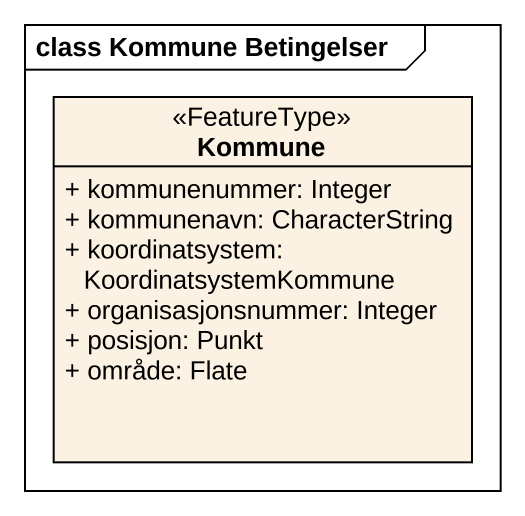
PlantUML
@startuml
mainframe class Kommune Betingelser
hide circle
hide empty members
skinparam classAttributeIconSize 0
class Kommune <<FeatureType>> {
  + kommunenummer: Integer
  + kommunenavn: CharacterString
  + koordinatsystem: KoordinatsystemKommune
  + organisasjonsnummer: Integer
  + posisjon: Punkt
  + område: Flate
}
@enduml
